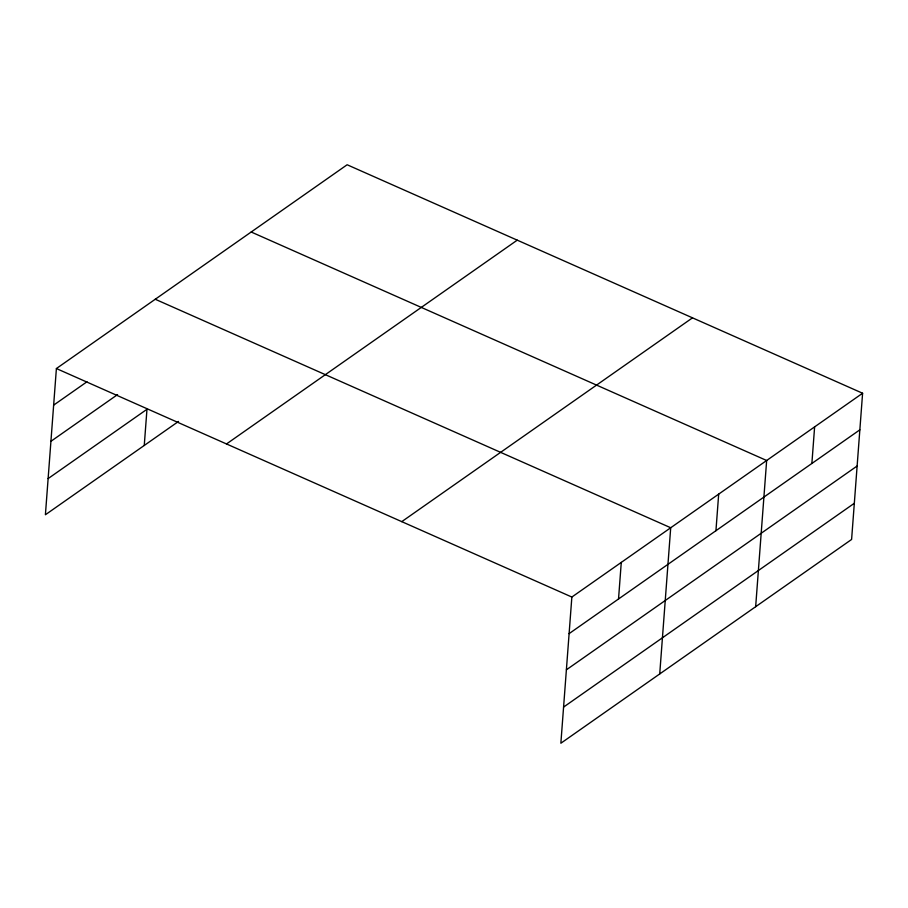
<?xml version="1.0" encoding="UTF-8"?>
<svg xmlns="http://www.w3.org/2000/svg" width="908" height="908" viewBox="0 0 908 908"><rect width="100%" height="100%" fill="white"/><g stroke="black" fill="none" stroke-linecap="round" stroke-linejoin="round"><path stroke-width="1.36" d="M862.6 393.243L571.858 597.044L560.86 743.243L851.602 539.454L862.6 393.243L347.14 164.757L56.398 368.546L45.4 514.757L178.524 421.437M144.258 445.465L146.971 409.292L48.124 478.584M618.53 598.996L621.276 562.404M659.719 673.963L670.706 527.752L155.245 299.254M715.935 530.726L718.682 494.134M755.66 606.703L766.658 460.504L251.187 232.005M811.877 463.466L814.624 426.874M53.64 405.138L86.975 381.78M50.927 441.311L117.586 394.583M226.501 443.955L517.242 240.155M401.756 521.646L692.498 317.845M569.1 633.636L859.853 429.836M566.388 669.809L857.129 466.008M563.584 707.082L854.326 503.282M56.398 368.546L571.858 597.044"/></g></svg>
